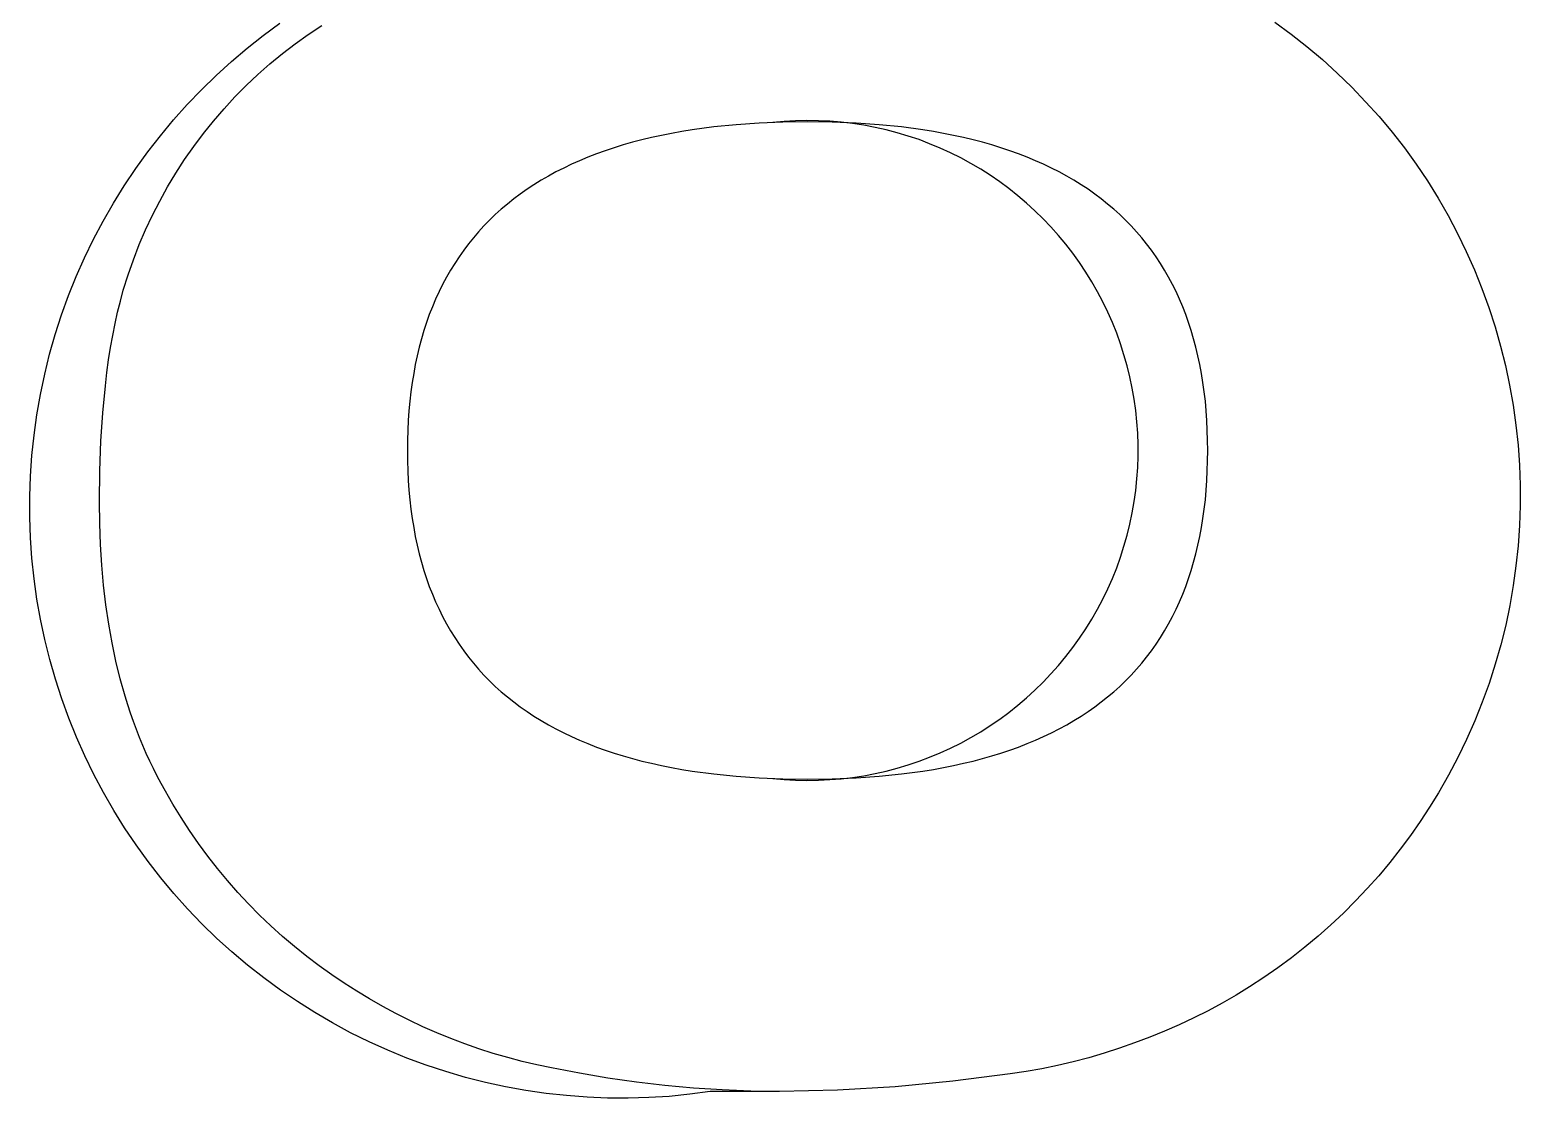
# Model space of a CAD drawing. Header units: millimetres. Extents: x -1893 to 2799, y -925 to 2353.
# Drawn here: x 1283.639 to 1284.926, y 1917.054 to 1917.977 of the extents above; entities that cross this region are included whole.
import ezdxf

# ---------------------------------------------------------------- set-up
doc = ezdxf.new("R2010")
doc.units = ezdxf.units.MM
doc.header["$MEASUREMENT"] = 0
doc.layers.add('Utwórz2D linie widoczne', color=7, linetype='Continuous', true_color=0x000000)

msp = doc.modelspace()

# ---------------------------------------------------------------- linework, layer by layer
at = {"layer": 'Utwórz2D linie widoczne'}
for p, q in [((1283.8404, 1917.9723), (1283.8547, 1917.9828)), ((1283.8793, 1917.9732), (1283.8909, 1917.9809)), ((1284.7145, 1917.9838), (1284.7285, 1917.9735)), ((1283.8265, 1917.9613), (1283.8404, 1917.9723)), ((1283.868, 1917.9651), (1283.8793, 1917.9732)), ((1284.7285, 1917.9735), (1284.7422, 1917.9627)), ((1283.8129, 1917.9498), (1283.8265, 1917.9613)), ((1283.8462, 1917.9478), (1283.857, 1917.9567)), ((1283.857, 1917.9567), (1283.868, 1917.9651)), ((1284.7422, 1917.9627), (1284.7555, 1917.9515)), ((1283.7997, 1917.9378), (1283.8129, 1917.9498)), ((1283.8358, 1917.9386), (1283.8462, 1917.9478)), ((1284.7555, 1917.9515), (1284.7684, 1917.9398)), ((1283.787, 1917.9254), (1283.7997, 1917.9378)), ((1283.8159, 1917.9192), (1283.8257, 1917.9291)), ((1283.8257, 1917.9291), (1283.8358, 1917.9386)), ((1284.7684, 1917.9398), (1284.7809, 1917.9277)), ((1283.7747, 1917.9126), (1283.787, 1917.9254)), ((1283.8065, 1917.909), (1283.8159, 1917.9192)), ((1284.7809, 1917.9277), (1284.7929, 1917.9151)), ((1283.7629, 1917.8994), (1283.7747, 1917.9126)), ((1283.7974, 1917.8984), (1283.8065, 1917.909)), ((1284.7929, 1917.9151), (1284.8045, 1917.9022)), ((1283.7515, 1917.8857), (1283.7629, 1917.8994)), ((1283.7887, 1917.8876), (1283.7974, 1917.8984)), ((1284.2111, 1917.8908), (1284.202, 1917.8893)), ((1284.2296, 1917.8933), (1284.2111, 1917.8908)), ((1284.2489, 1917.8952), (1284.2296, 1917.8933)), ((1284.2688, 1917.8966), (1284.2489, 1917.8952)), ((1284.2894, 1917.8974), (1284.2688, 1917.8966)), ((1284.2905, 1917.898), (1284.2807, 1917.8972)), ((1284.3107, 1917.8977), (1284.2894, 1917.8974)), ((1284.3003, 1917.8986), (1284.2905, 1917.898)), ((1284.3102, 1917.8988), (1284.3003, 1917.8986)), ((1284.3201, 1917.8987), (1284.3102, 1917.8988)), ((1284.332, 1917.8974), (1284.3107, 1917.8977)), ((1284.3299, 1917.8982), (1284.3201, 1917.8987)), ((1284.3397, 1917.8974), (1284.3299, 1917.8982)), ((1284.3526, 1917.8966), (1284.332, 1917.8974)), ((1284.3495, 1917.8962), (1284.3397, 1917.8974)), ((1284.3593, 1917.8948), (1284.3495, 1917.8962)), ((1284.3725, 1917.8952), (1284.3526, 1917.8966)), ((1284.369, 1917.8929), (1284.3593, 1917.8948)), ((1284.3786, 1917.8908), (1284.369, 1917.8929)), ((1284.3918, 1917.8933), (1284.3725, 1917.8952)), ((1284.3882, 1917.8883), (1284.3786, 1917.8908)), ((1284.4103, 1917.8908), (1284.3918, 1917.8933)), ((1284.4194, 1917.8893), (1284.4103, 1917.8908)), ((1284.8045, 1917.9022), (1284.8157, 1917.8888)), ((1283.7406, 1917.8717), (1283.7515, 1917.8857)), ((1283.7804, 1917.8765), (1283.7887, 1917.8876)), ((1284.1514, 1917.8777), (1284.1435, 1917.8752)), ((1284.1594, 1917.88), (1284.1514, 1917.8777)), ((1284.1676, 1917.8821), (1284.1594, 1917.88)), ((1284.1759, 1917.8841), (1284.1676, 1917.8821)), ((1284.1845, 1917.886), (1284.1759, 1917.8841)), ((1284.1932, 1917.8877), (1284.1845, 1917.886)), ((1284.202, 1917.8893), (1284.1932, 1917.8877)), ((1284.3976, 1917.8854), (1284.3882, 1917.8883)), ((1284.407, 1917.8823), (1284.3976, 1917.8854)), ((1284.4162, 1917.8788), (1284.407, 1917.8823)), ((1284.4253, 1917.875), (1284.4162, 1917.8788)), ((1284.4282, 1917.8877), (1284.4194, 1917.8893)), ((1284.4369, 1917.886), (1284.4282, 1917.8877)), ((1284.4454, 1917.8841), (1284.4369, 1917.886)), ((1284.4538, 1917.8821), (1284.4454, 1917.8841)), ((1284.462, 1917.88), (1284.4538, 1917.8821)), ((1284.47, 1917.8777), (1284.462, 1917.88)), ((1284.4778, 1917.8752), (1284.47, 1917.8777)), ((1284.8157, 1917.8888), (1284.8264, 1917.8751)), ((1283.7302, 1917.8573), (1283.7406, 1917.8717)), ((1283.7649, 1917.8534), (1283.7724, 1917.8651)), ((1283.7724, 1917.8651), (1283.7804, 1917.8765)), ((1284.1138, 1917.8641), (1284.1068, 1917.861)), ((1284.121, 1917.8671), (1284.1138, 1917.8641)), ((1284.1283, 1917.87), (1284.121, 1917.8671)), ((1284.1358, 1917.8727), (1284.1283, 1917.87)), ((1284.1435, 1917.8752), (1284.1358, 1917.8727)), ((1284.4343, 1917.8709), (1284.4253, 1917.875)), ((1284.4431, 1917.8665), (1284.4343, 1917.8709)), ((1284.4518, 1917.8618), (1284.4431, 1917.8665)), ((1284.4855, 1917.8727), (1284.4778, 1917.8752)), ((1284.493, 1917.87), (1284.4855, 1917.8727)), ((1284.5004, 1917.8671), (1284.493, 1917.87)), ((1284.5076, 1917.8641), (1284.5004, 1917.8671)), ((1284.5146, 1917.861), (1284.5076, 1917.8641)), ((1284.8264, 1917.8751), (1284.8366, 1917.861)), ((1283.7203, 1917.8425), (1283.7302, 1917.8573)), ((1283.7577, 1917.8415), (1283.7649, 1917.8534)), ((1284.0933, 1917.8544), (1284.0868, 1917.8508)), ((1284.1, 1917.8578), (1284.0933, 1917.8544)), ((1284.1068, 1917.861), (1284.1, 1917.8578)), ((1284.4603, 1917.8568), (1284.4518, 1917.8618)), ((1284.4686, 1917.8515), (1284.4603, 1917.8568)), ((1284.4767, 1917.8459), (1284.4686, 1917.8515)), ((1284.5214, 1917.8578), (1284.5146, 1917.861)), ((1284.5281, 1917.8544), (1284.5214, 1917.8578)), ((1284.5346, 1917.8508), (1284.5281, 1917.8544)), ((1284.8366, 1917.861), (1284.8463, 1917.8466)), ((1283.7109, 1917.8274), (1283.7203, 1917.8425)), ((1283.751, 1917.8293), (1283.7577, 1917.8415)), ((1284.0683, 1917.8394), (1284.0625, 1917.8353)), ((1284.0743, 1917.8433), (1284.0683, 1917.8394)), ((1284.0805, 1917.8472), (1284.0743, 1917.8433)), ((1284.0868, 1917.8508), (1284.0805, 1917.8472)), ((1284.4847, 1917.8401), (1284.4767, 1917.8459)), ((1284.4924, 1917.8339), (1284.4847, 1917.8401)), ((1284.5409, 1917.8472), (1284.5346, 1917.8508)), ((1284.5471, 1917.8433), (1284.5409, 1917.8472)), ((1284.5531, 1917.8394), (1284.5471, 1917.8433)), ((1284.5589, 1917.8353), (1284.5531, 1917.8394)), ((1284.8463, 1917.8466), (1284.8555, 1917.8318)), ((1283.7021, 1917.812), (1283.7109, 1917.8274)), ((1283.7446, 1917.817), (1283.751, 1917.8293)), ((1284.0514, 1917.8267), (1284.046, 1917.8222)), ((1284.0568, 1917.8311), (1284.0514, 1917.8267)), ((1284.0625, 1917.8353), (1284.0568, 1917.8311)), ((1284.4999, 1917.8275), (1284.4924, 1917.8339)), ((1284.5072, 1917.8209), (1284.4999, 1917.8275)), ((1284.5645, 1917.8311), (1284.5589, 1917.8353)), ((1284.57, 1917.8267), (1284.5645, 1917.8311)), ((1284.5753, 1917.8222), (1284.57, 1917.8267)), ((1284.8555, 1917.8318), (1284.8641, 1917.8167)), ((1283.7387, 1917.8044), (1283.7446, 1917.817)), ((1284.0359, 1917.8128), (1284.0311, 1917.8078)), ((1284.0409, 1917.8175), (1284.0359, 1917.8128)), ((1284.046, 1917.8222), (1284.0409, 1917.8175)), ((1284.5142, 1917.814), (1284.5072, 1917.8209)), ((1284.521, 1917.8069), (1284.5142, 1917.814)), ((1284.5805, 1917.8175), (1284.5753, 1917.8222)), ((1284.5855, 1917.8128), (1284.5805, 1917.8175)), ((1284.5903, 1917.8078), (1284.5855, 1917.8128)), ((1284.8641, 1917.8167), (1284.8723, 1917.8013)), ((1283.6938, 1917.7963), (1283.7021, 1917.812)), ((1283.7333, 1917.7916), (1283.7387, 1917.8044)), ((1284.0265, 1917.8028), (1284.022, 1917.7976)), ((1284.0311, 1917.8078), (1284.0265, 1917.8028)), ((1284.5276, 1917.7995), (1284.521, 1917.8069)), ((1284.5949, 1917.8028), (1284.5903, 1917.8078)), ((1284.5994, 1917.7976), (1284.5949, 1917.8028)), ((1284.8723, 1917.8013), (1284.8799, 1917.7857)), ((1283.686, 1917.7803), (1283.6938, 1917.7963)), ((1283.7282, 1917.7786), (1283.7333, 1917.7916)), ((1284.0136, 1917.7868), (1284.0096, 1917.7811)), ((1284.0177, 1917.7922), (1284.0136, 1917.7868)), ((1284.022, 1917.7976), (1284.0177, 1917.7922)), ((1284.5339, 1917.7919), (1284.5276, 1917.7995)), ((1284.5399, 1917.7841), (1284.5339, 1917.7919)), ((1284.6037, 1917.7922), (1284.5994, 1917.7976)), ((1284.6078, 1917.7868), (1284.6037, 1917.7922)), ((1284.6118, 1917.7811), (1284.6078, 1917.7868)), ((1283.6788, 1917.7641), (1283.686, 1917.7803)), ((1283.7236, 1917.7655), (1283.7282, 1917.7786)), ((1284.0058, 1917.7754), (1284.0022, 1917.7695)), ((1284.0096, 1917.7811), (1284.0058, 1917.7754)), ((1284.5457, 1917.7761), (1284.5399, 1917.7841)), ((1284.5511, 1917.7679), (1284.5457, 1917.7761)), ((1284.6156, 1917.7754), (1284.6118, 1917.7811)), ((1284.6192, 1917.7695), (1284.6156, 1917.7754)), ((1284.8799, 1917.7857), (1284.8869, 1917.7698)), ((1283.6722, 1917.7476), (1283.6788, 1917.7641)), ((1283.7195, 1917.7523), (1283.7236, 1917.7655)), ((1283.9987, 1917.7635), (1283.9954, 1917.7573)), ((1284.0022, 1917.7695), (1283.9987, 1917.7635)), ((1284.5563, 1917.7595), (1284.5511, 1917.7679)), ((1284.6227, 1917.7635), (1284.6192, 1917.7695)), ((1284.626, 1917.7573), (1284.6227, 1917.7635)), ((1284.8869, 1917.7698), (1284.8934, 1917.7536)), ((1283.717, 1917.7429), (1283.7195, 1917.7523)), ((1283.9923, 1917.751), (1283.9893, 1917.7445)), ((1283.9954, 1917.7573), (1283.9923, 1917.751)), ((1284.5612, 1917.7509), (1284.5563, 1917.7595)), ((1284.5658, 1917.7422), (1284.5612, 1917.7509)), ((1284.6291, 1917.751), (1284.626, 1917.7573)), ((1284.6321, 1917.7445), (1284.6291, 1917.751)), ((1284.8934, 1917.7536), (1284.8994, 1917.7373)), ((1283.6662, 1917.7309), (1283.6722, 1917.7476)), ((1283.7146, 1917.7333), (1283.717, 1917.7429)), ((1283.9866, 1917.7379), (1283.9839, 1917.7312)), ((1283.9893, 1917.7445), (1283.9866, 1917.7379)), ((1284.5701, 1917.7333), (1284.5658, 1917.7422)), ((1284.6349, 1917.7379), (1284.6321, 1917.7445)), ((1284.6375, 1917.7312), (1284.6349, 1917.7379)), ((1284.8994, 1917.7373), (1284.9047, 1917.7207)), ((1283.6607, 1917.7139), (1283.6662, 1917.7309)), ((1283.7104, 1917.7132), (1283.7124, 1917.7234)), ((1283.7124, 1917.7234), (1283.7146, 1917.7333)), ((1283.9815, 1917.7244), (1283.9792, 1917.7174)), ((1283.9839, 1917.7312), (1283.9815, 1917.7244)), ((1284.5741, 1917.7243), (1284.5701, 1917.7333)), ((1284.5778, 1917.7151), (1284.5741, 1917.7243)), ((1284.6399, 1917.7244), (1284.6375, 1917.7312)), ((1284.6422, 1917.7174), (1284.6399, 1917.7244)), ((1283.6558, 1917.6969), (1283.6607, 1917.7139)), ((1283.7085, 1917.7027), (1283.7104, 1917.7132)), ((1283.9771, 1917.7102), (1283.9752, 1917.7029)), ((1283.9792, 1917.7174), (1283.9771, 1917.7102)), ((1284.5811, 1917.7058), (1284.5778, 1917.7151)), ((1284.6443, 1917.7102), (1284.6422, 1917.7174)), ((1284.6463, 1917.7029), (1284.6443, 1917.7102)), ((1284.9047, 1917.7207), (1284.9095, 1917.704)), ((1283.6516, 1917.6796), (1283.6558, 1917.6969)), ((1283.7068, 1917.692), (1283.7085, 1917.7027)), ((1283.9752, 1917.7029), (1283.9734, 1917.6955)), ((1284.5841, 1917.6964), (1284.5811, 1917.7058)), ((1284.648, 1917.6955), (1284.6463, 1917.7029)), ((1284.9095, 1917.704), (1284.9137, 1917.6871)), ((1283.7053, 1917.681), (1283.7068, 1917.692)), ((1283.9718, 1917.688), (1283.9704, 1917.6803)), ((1283.9734, 1917.6955), (1283.9718, 1917.688)), ((1284.5868, 1917.687), (1284.5841, 1917.6964)), ((1284.5892, 1917.6774), (1284.5868, 1917.687)), ((1284.6496, 1917.688), (1284.648, 1917.6955)), ((1284.6511, 1917.6803), (1284.6496, 1917.688)), ((1284.9137, 1917.6871), (1284.9173, 1917.6701)), ((1283.6479, 1917.6622), (1283.6516, 1917.6796)), ((1283.704, 1917.6697), (1283.7053, 1917.681)), ((1283.9691, 1917.6724), (1283.968, 1917.6645)), ((1283.9704, 1917.6803), (1283.9691, 1917.6724)), ((1284.5912, 1917.6677), (1284.5892, 1917.6774)), ((1284.6523, 1917.6724), (1284.6511, 1917.6803)), ((1284.6534, 1917.6645), (1284.6523, 1917.6724)), ((1283.6448, 1917.6447), (1283.6479, 1917.6622)), ((1283.7017, 1917.6463), (1283.704, 1917.6697)), ((1283.968, 1917.6645), (1283.9671, 1917.6563)), ((1284.5929, 1917.658), (1284.5912, 1917.6677)), ((1284.5943, 1917.6482), (1284.5929, 1917.658)), ((1284.6544, 1917.6563), (1284.6534, 1917.6645)), ((1284.9173, 1917.6701), (1284.9204, 1917.6529)), ((1283.7001, 1917.6218), (1283.7017, 1917.6463)), ((1283.9663, 1917.6481), (1283.9657, 1917.6397)), ((1283.9671, 1917.6563), (1283.9663, 1917.6481)), ((1284.5953, 1917.6384), (1284.5943, 1917.6482)), ((1284.6551, 1917.6481), (1284.6544, 1917.6563)), ((1284.6557, 1917.6397), (1284.6551, 1917.6481)), ((1284.9204, 1917.6529), (1284.9228, 1917.6357)), ((1283.6424, 1917.6271), (1283.6448, 1917.6447)), ((1283.9657, 1917.6397), (1283.9653, 1917.6312)), ((1284.596, 1917.6286), (1284.5953, 1917.6384)), ((1284.6561, 1917.6312), (1284.6557, 1917.6397)), ((1284.9228, 1917.6357), (1284.9246, 1917.6184)), ((1283.6405, 1917.6094), (1283.6424, 1917.6271)), ((1283.6992, 1917.5961), (1283.7001, 1917.6218)), ((1283.9653, 1917.6312), (1283.965, 1917.6225)), ((1283.965, 1917.6225), (1283.965, 1917.6137)), ((1284.5963, 1917.6187), (1284.596, 1917.6286)), ((1284.6564, 1917.6225), (1284.6561, 1917.6312)), ((1284.6565, 1917.6137), (1284.6564, 1917.6225)), ((1283.6393, 1917.5917), (1283.6405, 1917.6094)), ((1283.965, 1917.6137), (1283.965, 1917.6049)), ((1284.596, 1917.599), (1284.5963, 1917.6089)), ((1284.5963, 1917.6089), (1284.5963, 1917.6187)), ((1284.6564, 1917.6049), (1284.6565, 1917.6137)), ((1284.9246, 1917.6184), (1284.9258, 1917.6011)), ((1283.6988, 1917.5694), (1283.6992, 1917.5961)), ((1283.965, 1917.6049), (1283.9653, 1917.5963)), ((1283.9653, 1917.5963), (1283.9657, 1917.5877)), ((1284.5953, 1917.5892), (1284.596, 1917.599)), ((1284.6557, 1917.5877), (1284.6561, 1917.5963)), ((1284.6561, 1917.5963), (1284.6564, 1917.6049)), ((1284.9258, 1917.6011), (1284.9264, 1917.5837)), ((1283.6387, 1917.574), (1283.6393, 1917.5917)), ((1283.9657, 1917.5877), (1283.9663, 1917.5794)), ((1284.5943, 1917.5793), (1284.5953, 1917.5892)), ((1284.6551, 1917.5794), (1284.6557, 1917.5877)), ((1284.9264, 1917.5837), (1284.9264, 1917.5663)), ((1283.6387, 1917.5562), (1283.6387, 1917.574)), ((1283.6991, 1917.5508), (1283.6988, 1917.5694)), ((1283.9663, 1917.5794), (1283.9671, 1917.5711)), ((1283.9671, 1917.5711), (1283.968, 1917.563)), ((1284.5912, 1917.5599), (1284.5929, 1917.5696)), ((1284.5929, 1917.5696), (1284.5943, 1917.5793)), ((1284.6534, 1917.563), (1284.6544, 1917.5711)), ((1284.6544, 1917.5711), (1284.6551, 1917.5794)), ((1283.6393, 1917.5384), (1283.6387, 1917.5562)), ((1283.968, 1917.563), (1283.9691, 1917.555)), ((1283.9691, 1917.555), (1283.9704, 1917.5472)), ((1284.5892, 1917.5502), (1284.5912, 1917.5599)), ((1284.6511, 1917.5472), (1284.6523, 1917.555)), ((1284.6523, 1917.555), (1284.6534, 1917.563)), ((1284.9264, 1917.5663), (1284.9258, 1917.5489)), ((1283.6997, 1917.5326), (1283.6991, 1917.5508)), ((1283.9704, 1917.5472), (1283.9718, 1917.5395)), ((1284.5868, 1917.5406), (1284.5892, 1917.5502)), ((1284.6496, 1917.5395), (1284.6511, 1917.5472)), ((1284.9258, 1917.5489), (1284.9246, 1917.5315)), ((1283.6406, 1917.5207), (1283.6393, 1917.5384)), ((1283.7008, 1917.5148), (1283.6997, 1917.5326)), ((1283.9718, 1917.5395), (1283.9734, 1917.532)), ((1283.9734, 1917.532), (1283.9752, 1917.5246)), ((1284.5811, 1917.5217), (1284.5841, 1917.5311)), ((1284.5841, 1917.5311), (1284.5868, 1917.5406)), ((1284.6463, 1917.5246), (1284.648, 1917.532)), ((1284.648, 1917.532), (1284.6496, 1917.5395)), ((1284.9246, 1917.5315), (1284.9228, 1917.5142)), ((1283.6424, 1917.503), (1283.6406, 1917.5207)), ((1283.9752, 1917.5246), (1283.9771, 1917.5173)), ((1283.9771, 1917.5173), (1283.9792, 1917.5102)), ((1284.5778, 1917.5125), (1284.5811, 1917.5217)), ((1284.6422, 1917.5102), (1284.6443, 1917.5173)), ((1284.6443, 1917.5173), (1284.6463, 1917.5246)), ((1283.7024, 1917.4974), (1283.7008, 1917.5148)), ((1283.9792, 1917.5102), (1283.9815, 1917.5032)), ((1284.5741, 1917.5033), (1284.5778, 1917.5125)), ((1284.6399, 1917.5032), (1284.6422, 1917.5102)), ((1284.9228, 1917.5142), (1284.9204, 1917.497)), ((1283.6449, 1917.4854), (1283.6424, 1917.503)), ((1283.7044, 1917.4804), (1283.7024, 1917.4974)), ((1283.9815, 1917.5032), (1283.9839, 1917.4963)), ((1283.9839, 1917.4963), (1283.9866, 1917.4896)), ((1284.5658, 1917.4854), (1284.5701, 1917.4943)), ((1284.5701, 1917.4943), (1284.5741, 1917.5033)), ((1284.6349, 1917.4896), (1284.6375, 1917.4963)), ((1284.6375, 1917.4963), (1284.6399, 1917.5032)), ((1284.9204, 1917.497), (1284.9174, 1917.4798)), ((1283.648, 1917.4679), (1283.6449, 1917.4854)), ((1283.7069, 1917.4638), (1283.7044, 1917.4804)), ((1283.9866, 1917.4896), (1283.9893, 1917.483)), ((1283.9893, 1917.483), (1283.9923, 1917.4766)), ((1284.5612, 1917.4767), (1284.5658, 1917.4854)), ((1284.6291, 1917.4766), (1284.6321, 1917.483)), ((1284.6321, 1917.483), (1284.6349, 1917.4896)), ((1284.9174, 1917.4798), (1284.9139, 1917.4628)), ((1283.6517, 1917.4505), (1283.648, 1917.4679)), ((1283.9923, 1917.4766), (1283.9954, 1917.4703)), ((1283.9954, 1917.4703), (1283.9987, 1917.4641)), ((1284.5511, 1917.4597), (1284.5563, 1917.4681)), ((1284.5563, 1917.4681), (1284.5612, 1917.4767)), ((1284.6227, 1917.4641), (1284.626, 1917.4703)), ((1284.626, 1917.4703), (1284.6291, 1917.4766)), ((1283.7098, 1917.4476), (1283.7069, 1917.4638)), ((1283.9987, 1917.4641), (1284.0022, 1917.4581)), ((1284.0022, 1917.4581), (1284.0058, 1917.4522)), ((1284.0058, 1917.4522), (1284.0096, 1917.4464)), ((1284.5457, 1917.4515), (1284.5511, 1917.4597)), ((1284.6118, 1917.4464), (1284.6156, 1917.4522)), ((1284.6156, 1917.4522), (1284.6192, 1917.4581)), ((1284.6192, 1917.4581), (1284.6227, 1917.4641)), ((1284.9139, 1917.4628), (1284.9097, 1917.4459)), ((1283.656, 1917.4333), (1283.6517, 1917.4505)), ((1283.7131, 1917.4318), (1283.7098, 1917.4476)), ((1284.0096, 1917.4464), (1284.0136, 1917.4408)), ((1284.0136, 1917.4408), (1284.0177, 1917.4353)), ((1284.5339, 1917.4357), (1284.5399, 1917.4435)), ((1284.5399, 1917.4435), (1284.5457, 1917.4515)), ((1284.6037, 1917.4353), (1284.6078, 1917.4408)), ((1284.6078, 1917.4408), (1284.6118, 1917.4464)), ((1284.9097, 1917.4459), (1284.9049, 1917.4292)), ((1283.6609, 1917.4162), (1283.656, 1917.4333)), ((1283.7169, 1917.4164), (1283.7131, 1917.4318)), ((1284.0177, 1917.4353), (1284.022, 1917.43)), ((1284.022, 1917.43), (1284.0265, 1917.4248)), ((1284.521, 1917.4207), (1284.5276, 1917.4281)), ((1284.5276, 1917.4281), (1284.5339, 1917.4357)), ((1284.5949, 1917.4248), (1284.5994, 1917.43)), ((1284.5994, 1917.43), (1284.6037, 1917.4353)), ((1284.9049, 1917.4292), (1284.8996, 1917.4126)), ((1283.6663, 1917.3993), (1283.6609, 1917.4162)), ((1283.7211, 1917.4014), (1283.7169, 1917.4164)), ((1284.0265, 1917.4248), (1284.0311, 1917.4197)), ((1284.0311, 1917.4197), (1284.0359, 1917.4148)), ((1284.0359, 1917.4148), (1284.0409, 1917.41)), ((1284.5072, 1917.4067), (1284.5142, 1917.4136)), ((1284.5142, 1917.4136), (1284.521, 1917.4207)), ((1284.5805, 1917.41), (1284.5855, 1917.4148)), ((1284.5855, 1917.4148), (1284.5903, 1917.4197)), ((1284.5903, 1917.4197), (1284.5949, 1917.4248)), ((1283.7234, 1917.394), (1283.7211, 1917.4014)), ((1284.0409, 1917.41), (1284.046, 1917.4054)), ((1284.046, 1917.4054), (1284.0514, 1917.4009)), ((1284.0514, 1917.4009), (1284.0568, 1917.3965)), ((1284.4999, 1917.4), (1284.5072, 1917.4067)), ((1284.5645, 1917.3965), (1284.57, 1917.4009)), ((1284.57, 1917.4009), (1284.5753, 1917.4054)), ((1284.5753, 1917.4054), (1284.5805, 1917.41)), ((1284.8996, 1917.4126), (1284.8936, 1917.3963)), ((1283.6724, 1917.3826), (1283.6663, 1917.3993)), ((1283.7258, 1917.3868), (1283.7234, 1917.394)), ((1284.0568, 1917.3965), (1284.0625, 1917.3923)), ((1284.0625, 1917.3923), (1284.0683, 1917.3882)), ((1284.0683, 1917.3882), (1284.0743, 1917.3842)), ((1284.4767, 1917.3816), (1284.4847, 1917.3875)), ((1284.4847, 1917.3875), (1284.4924, 1917.3936)), ((1284.4924, 1917.3936), (1284.4999, 1917.4)), ((1284.5471, 1917.3842), (1284.5531, 1917.3882)), ((1284.5531, 1917.3882), (1284.5589, 1917.3923)), ((1284.5589, 1917.3923), (1284.5645, 1917.3965)), ((1284.8936, 1917.3963), (1284.8872, 1917.3801)), ((1283.6791, 1917.3661), (1283.6724, 1917.3826)), ((1283.7283, 1917.3797), (1283.7258, 1917.3868)), ((1283.7309, 1917.3726), (1283.7283, 1917.3797)), ((1284.0743, 1917.3842), (1284.0805, 1917.3804)), ((1284.0805, 1917.3804), (1284.0868, 1917.3768)), ((1284.0868, 1917.3768), (1284.0933, 1917.3732)), ((1284.4603, 1917.3708), (1284.4686, 1917.3761)), ((1284.4686, 1917.3761), (1284.4767, 1917.3816)), ((1284.5281, 1917.3732), (1284.5346, 1917.3768)), ((1284.5346, 1917.3768), (1284.5409, 1917.3804)), ((1284.5409, 1917.3804), (1284.5471, 1917.3842)), ((1284.8872, 1917.3801), (1284.8801, 1917.3642)), ((1283.6863, 1917.3499), (1283.6791, 1917.3661)), ((1283.7336, 1917.3657), (1283.7309, 1917.3726)), ((1283.7364, 1917.3588), (1283.7336, 1917.3657)), ((1284.0933, 1917.3732), (1284.1, 1917.3698)), ((1284.1, 1917.3698), (1284.1068, 1917.3666)), ((1284.1068, 1917.3666), (1284.1138, 1917.3634)), ((1284.1138, 1917.3634), (1284.121, 1917.3605)), ((1284.4431, 1917.361), (1284.4518, 1917.3658)), ((1284.4518, 1917.3658), (1284.4603, 1917.3708)), ((1284.5004, 1917.3605), (1284.5076, 1917.3634)), ((1284.5076, 1917.3634), (1284.5146, 1917.3666)), ((1284.5146, 1917.3666), (1284.5214, 1917.3698)), ((1284.5214, 1917.3698), (1284.5281, 1917.3732)), ((1284.8801, 1917.3642), (1284.8725, 1917.3486)), ((1283.694, 1917.3339), (1283.6863, 1917.3499)), ((1283.7393, 1917.3521), (1283.7364, 1917.3588)), ((1283.7424, 1917.3454), (1283.7393, 1917.3521)), ((1284.121, 1917.3605), (1284.1283, 1917.3576)), ((1284.1283, 1917.3576), (1284.1358, 1917.3549)), ((1284.1358, 1917.3549), (1284.1435, 1917.3523)), ((1284.1435, 1917.3523), (1284.1514, 1917.3499)), ((1284.1514, 1917.3499), (1284.1594, 1917.3476)), ((1284.4162, 1917.3488), (1284.4253, 1917.3525)), ((1284.4253, 1917.3525), (1284.4343, 1917.3566)), ((1284.4343, 1917.3566), (1284.4431, 1917.361)), ((1284.462, 1917.3476), (1284.47, 1917.3499)), ((1284.47, 1917.3499), (1284.4778, 1917.3523)), ((1284.4778, 1917.3523), (1284.4855, 1917.3549)), ((1284.4855, 1917.3549), (1284.493, 1917.3576)), ((1284.493, 1917.3576), (1284.5004, 1917.3605)), ((1283.7456, 1917.3389), (1283.7424, 1917.3454)), ((1283.7488, 1917.3325), (1283.7456, 1917.3389)), ((1284.1594, 1917.3476), (1284.1676, 1917.3455)), ((1284.1676, 1917.3455), (1284.1759, 1917.3435)), ((1284.1759, 1917.3435), (1284.1845, 1917.3416)), ((1284.1845, 1917.3416), (1284.1932, 1917.3399)), ((1284.1932, 1917.3399), (1284.202, 1917.3383)), ((1284.202, 1917.3383), (1284.2111, 1917.3368)), ((1284.2111, 1917.3368), (1284.2296, 1917.3343)), ((1284.369, 1917.3347), (1284.3786, 1917.3368)), ((1284.3786, 1917.3368), (1284.3882, 1917.3393)), ((1284.3882, 1917.3393), (1284.3976, 1917.3421)), ((1284.3918, 1917.3343), (1284.4103, 1917.3368)), ((1284.3976, 1917.3421), (1284.407, 1917.3453)), ((1284.407, 1917.3453), (1284.4162, 1917.3488)), ((1284.4103, 1917.3368), (1284.4194, 1917.3383)), ((1284.4194, 1917.3383), (1284.4282, 1917.3399)), ((1284.4282, 1917.3399), (1284.4369, 1917.3416)), ((1284.4369, 1917.3416), (1284.4454, 1917.3435)), ((1284.4454, 1917.3435), (1284.4538, 1917.3455)), ((1284.4538, 1917.3455), (1284.462, 1917.3476)), ((1284.8725, 1917.3486), (1284.8644, 1917.3332)), ((1283.7023, 1917.3182), (1283.694, 1917.3339)), ((1283.7522, 1917.3261), (1283.7488, 1917.3325)), ((1283.7624, 1917.3082), (1283.7522, 1917.3261)), ((1284.2296, 1917.3343), (1284.2489, 1917.3324)), ((1284.2489, 1917.3324), (1284.2688, 1917.331)), ((1284.2688, 1917.331), (1284.2894, 1917.3301)), ((1284.2807, 1917.3304), (1284.2905, 1917.3295)), ((1284.2894, 1917.3301), (1284.3107, 1917.3299)), ((1284.2905, 1917.3295), (1284.3003, 1917.329)), ((1284.3003, 1917.329), (1284.3102, 1917.3288)), ((1284.3102, 1917.3288), (1284.3201, 1917.3289)), ((1284.3107, 1917.3299), (1284.332, 1917.3301)), ((1284.3201, 1917.3289), (1284.3299, 1917.3294)), ((1284.3299, 1917.3294), (1284.3397, 1917.3302)), ((1284.332, 1917.3301), (1284.3526, 1917.331)), ((1284.3397, 1917.3302), (1284.3495, 1917.3313)), ((1284.3495, 1917.3313), (1284.3593, 1917.3328)), ((1284.3526, 1917.331), (1284.3725, 1917.3324)), ((1284.3593, 1917.3328), (1284.369, 1917.3347)), ((1284.3725, 1917.3324), (1284.3918, 1917.3343)), ((1284.8644, 1917.3332), (1284.8558, 1917.3181)), ((1283.7112, 1917.3028), (1283.7023, 1917.3182)), ((1284.8558, 1917.3181), (1284.8481, 1917.3056)), ((1283.7206, 1917.2877), (1283.7112, 1917.3028)), ((1283.7694, 1917.2967), (1283.7624, 1917.3082)), ((1284.8481, 1917.3056), (1284.8401, 1917.2933)), ((1283.7305, 1917.273), (1283.7206, 1917.2877)), ((1283.7768, 1917.2854), (1283.7694, 1917.2967)), ((1283.7845, 1917.2743), (1283.7768, 1917.2854)), ((1284.8401, 1917.2933), (1284.8316, 1917.2812)), ((1283.7409, 1917.2586), (1283.7305, 1917.273)), ((1283.7925, 1917.2634), (1283.7845, 1917.2743)), ((1284.8316, 1917.2812), (1284.8228, 1917.2694)), ((1283.8009, 1917.2527), (1283.7925, 1917.2634)), ((1284.8228, 1917.2694), (1284.8137, 1917.2578)), ((1283.7518, 1917.2445), (1283.7409, 1917.2586)), ((1283.8095, 1917.2422), (1283.8009, 1917.2527)), ((1284.8042, 1917.2464), (1284.7943, 1917.2354)), ((1284.8137, 1917.2578), (1284.8042, 1917.2464)), ((1283.7632, 1917.2309), (1283.7518, 1917.2445)), ((1283.8185, 1917.232), (1283.8095, 1917.2422)), ((1284.7943, 1917.2354), (1284.7842, 1917.2246)), ((1283.7751, 1917.2177), (1283.7632, 1917.2309)), ((1283.8277, 1917.2221), (1283.8185, 1917.232)), ((1283.8373, 1917.2124), (1283.8277, 1917.2221)), ((1284.7842, 1917.2246), (1284.7737, 1917.2141)), ((1283.7874, 1917.2049), (1283.7751, 1917.2177)), ((1283.8471, 1917.203), (1283.8373, 1917.2124)), ((1284.7737, 1917.2141), (1284.7629, 1917.2039)), ((1283.8001, 1917.1925), (1283.7874, 1917.2049)), ((1283.8571, 1917.194), (1283.8471, 1917.203)), ((1284.7629, 1917.2039), (1284.7518, 1917.1941)), ((1283.8133, 1917.1805), (1283.8001, 1917.1925)), ((1283.8674, 1917.1852), (1283.8571, 1917.194)), ((1283.878, 1917.1767), (1283.8674, 1917.1852)), ((1284.7404, 1917.1847), (1284.7288, 1917.1755)), ((1284.7518, 1917.1941), (1284.7404, 1917.1847)), ((1283.8269, 1917.1691), (1283.8133, 1917.1805)), ((1283.8409, 1917.1581), (1283.8269, 1917.1691)), ((1283.8887, 1917.1686), (1283.878, 1917.1767)), ((1283.8996, 1917.1608), (1283.8887, 1917.1686)), ((1284.7288, 1917.1755), (1284.717, 1917.1668)), ((1283.8552, 1917.1476), (1283.8409, 1917.1581)), ((1283.9103, 1917.1535), (1283.8996, 1917.1608)), ((1284.7049, 1917.1584), (1284.6927, 1917.1504)), ((1284.717, 1917.1668), (1284.7049, 1917.1584)), ((1283.8699, 1917.1376), (1283.8552, 1917.1476)), ((1283.9212, 1917.1466), (1283.9103, 1917.1535)), ((1283.9323, 1917.1399), (1283.9212, 1917.1466)), ((1284.6809, 1917.1432), (1284.6689, 1917.1364)), ((1284.6927, 1917.1504), (1284.6809, 1917.1432)), ((1283.8849, 1917.1281), (1283.8699, 1917.1376)), ((1283.9436, 1917.1335), (1283.9323, 1917.1399)), ((1283.955, 1917.1273), (1283.9436, 1917.1335)), ((1284.6689, 1917.1364), (1284.6567, 1917.1298)), ((1283.9003, 1917.1192), (1283.8849, 1917.1281)), ((1283.9159, 1917.1108), (1283.9003, 1917.1192)), ((1283.9666, 1917.1215), (1283.955, 1917.1273)), ((1283.9784, 1917.1159), (1283.9666, 1917.1215)), ((1284.6318, 1917.1177), (1284.6191, 1917.1121)), ((1284.6444, 1917.1236), (1284.6318, 1917.1177)), ((1284.6567, 1917.1298), (1284.6444, 1917.1236)), ((1283.9319, 1917.1029), (1283.9159, 1917.1108)), ((1283.9903, 1917.1107), (1283.9784, 1917.1159)), ((1284.0024, 1917.1058), (1283.9903, 1917.1107)), ((1284.0145, 1917.1012), (1284.0024, 1917.1058)), ((1284.6063, 1917.1068), (1284.5933, 1917.1019)), ((1284.6191, 1917.1121), (1284.6063, 1917.1068)), ((1283.9481, 1917.0957), (1283.9319, 1917.1029)), ((1283.9645, 1917.0889), (1283.9481, 1917.0957)), ((1284.0268, 1917.0969), (1284.0145, 1917.1012)), ((1284.0392, 1917.0929), (1284.0268, 1917.0969)), ((1284.0516, 1917.0893), (1284.0392, 1917.0929)), ((1284.5669, 1917.0931), (1284.5536, 1917.0892)), ((1284.5801, 1917.0973), (1284.5669, 1917.0931)), ((1284.5933, 1917.1019), (1284.5801, 1917.0973)), ((1283.9812, 1917.0828), (1283.9645, 1917.0889)), ((1283.9981, 1917.0772), (1283.9812, 1917.0828)), ((1284.0642, 1917.086), (1284.0516, 1917.0893)), ((1284.0768, 1917.083), (1284.0642, 1917.086)), ((1284.0894, 1917.0804), (1284.0768, 1917.083)), ((1284.1137, 1917.0757), (1284.0894, 1917.0804)), ((1284.5131, 1917.0797), (1284.4995, 1917.0772)), ((1284.5267, 1917.0825), (1284.5131, 1917.0797)), ((1284.5402, 1917.0857), (1284.5267, 1917.0825)), ((1284.5536, 1917.0892), (1284.5402, 1917.0857)), ((1284.0151, 1917.0722), (1283.9981, 1917.0772)), ((1284.0324, 1917.0678), (1284.0151, 1917.0722)), ((1284.0497, 1917.0641), (1284.0324, 1917.0678)), ((1284.1382, 1917.0716), (1284.1137, 1917.0757)), ((1284.1628, 1917.0681), (1284.1382, 1917.0716)), ((1284.1875, 1917.0653), (1284.1628, 1917.0681)), ((1284.4363, 1917.0688), (1284.3865, 1917.0641)), ((1284.4859, 1917.0751), (1284.4363, 1917.0688)), ((1284.4995, 1917.0772), (1284.4859, 1917.0751)), ((1284.0672, 1917.0609), (1284.0497, 1917.0641)), ((1284.0848, 1917.0583), (1284.0672, 1917.0609)), ((1284.1024, 1917.0564), (1284.0848, 1917.0583)), ((1284.1202, 1917.055), (1284.1024, 1917.0564)), ((1284.1379, 1917.0543), (1284.1202, 1917.055)), ((1284.1557, 1917.0542), (1284.1379, 1917.0543)), ((1284.1735, 1917.0547), (1284.1557, 1917.0542)), ((1284.1912, 1917.0558), (1284.1735, 1917.0547)), ((1284.2122, 1917.063), (1284.1875, 1917.0653)), ((1284.2089, 1917.0576), (1284.1912, 1917.0558)), ((1284.2265, 1917.0599), (1284.2089, 1917.0576)), ((1284.237, 1917.0614), (1284.2122, 1917.063)), ((1284.2866, 1917.0599), (1284.2265, 1917.0599)), ((1284.2618, 1917.0603), (1284.237, 1917.0614)), ((1284.2866, 1917.0599), (1284.2618, 1917.0603)), ((1284.3366, 1917.0612), (1284.2866, 1917.0599)), ((1284.3865, 1917.0641), (1284.3366, 1917.0612))]:
    msp.add_line(p, q, dxfattribs=at)

doc.saveas('drawing.dxf')
